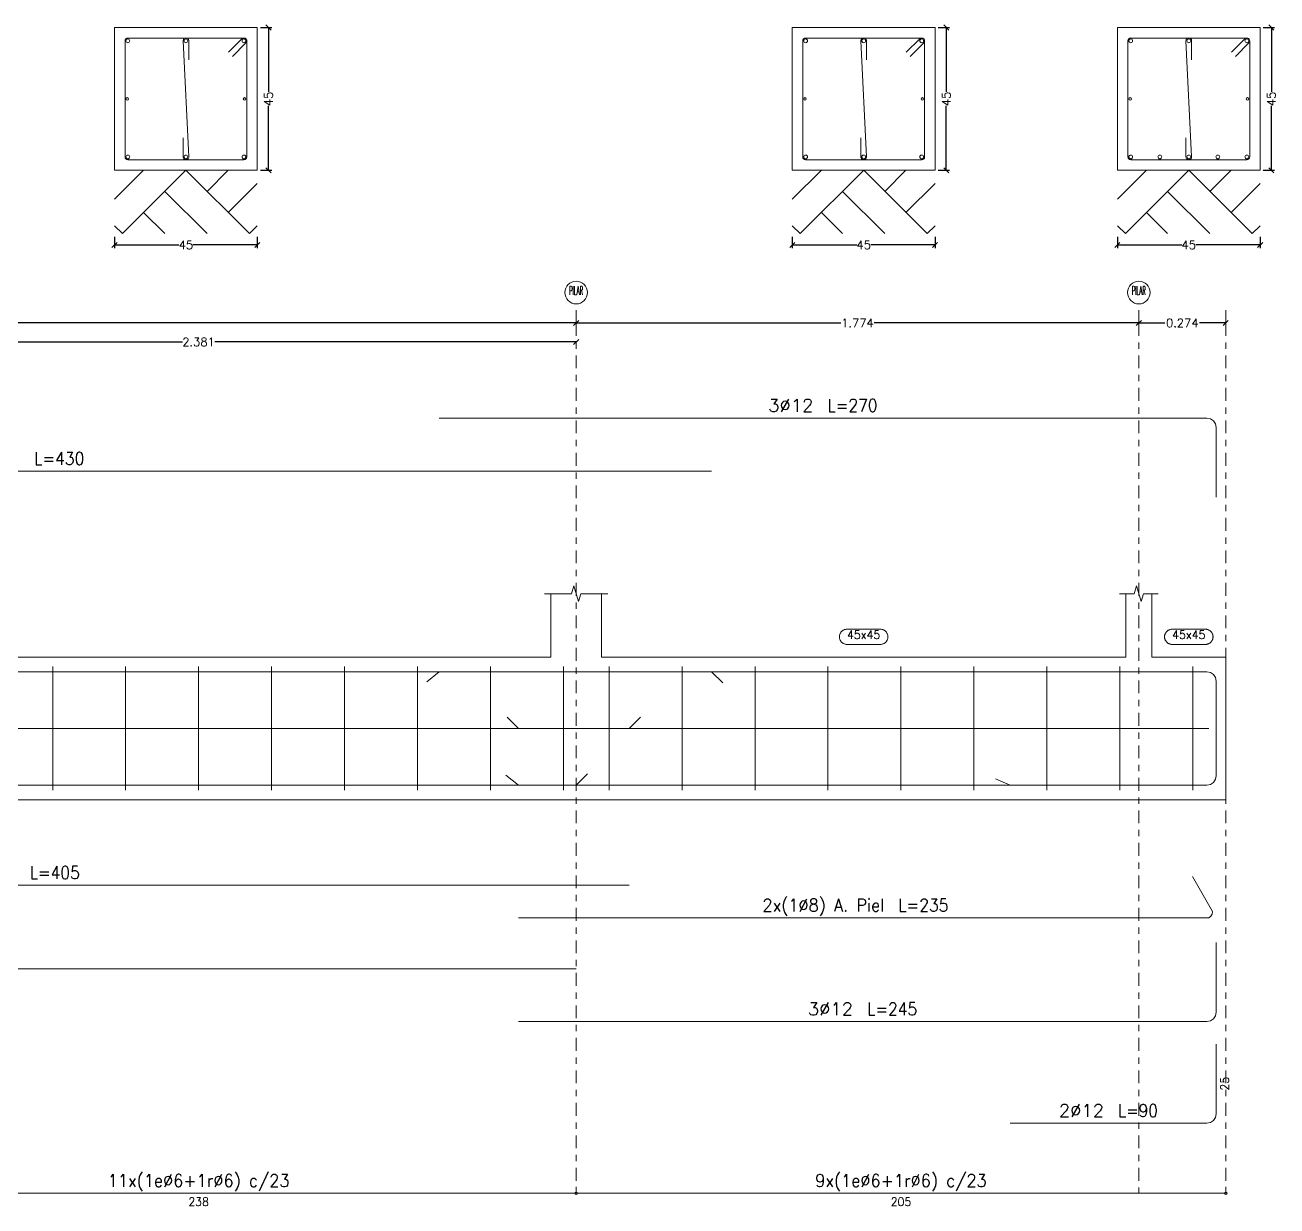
# Model space of a CAD drawing. Header units: millimetres. Extents: x 1 to 227, y -3 to 111.
# Drawn here: x 121.54 to 141.27, y 55.61 to 74.23 of the extents above; entities that cross this region are included whole.
import ezdxf
from ezdxf.enums import TextEntityAlignment as Align

# ---------------------------------------------------------------- set-up
doc = ezdxf.new("R2010")
doc.units = ezdxf.units.MM
doc.linetypes.add('CYPE_RAYAPUNTO', pattern=[0.4125, 0.2025, -0.105, 0, -0.105])
for name, color, linetype, lineweight in [('ALZ_ARM_LONG_ARM_TEXTOS', 3, 'Continuous', 9), ('ALZ_ARM_LONG_TXT_LONG', 3, 'Continuous', 9), ('ALZ_ARM_TRANS_TXT_EST', 3, 'Continuous', 9), ('ALZ_CONT_NUDOS', 122, 'Continuous', 9), ('ALZ_CONT_VIG_HORMIGON', 2, 'Continuous', 9), ('ALZ_COT_COT_ANCLAJES', 3, 'Continuous', 0), ('ALZ_COT_COT_EST', 3, 'Continuous', 0), ('ALZ_COT_COT_LIN_APOYOS', 2, 'CYPE_RAYAPUNTO', 0), ('ALZ_COT_LONGITUD_PROYECTADA', 122, 'Continuous', 0), ('ALZ_COT_TEXTOS_ESTRIBOS', 122, 'Continuous', 0), ('ALZ_REF_COT_LIN_AUX_COTA', 2, 'CYPE_RAYAPUNTO', 9), ('ALZ_REF_REF_NOMBRE', 3, 'Continuous', 9), ('ALZ_REF_REF_REFERENCIA', 3, 'Continuous', 9), ('ALZ_REF_TEXTO_REF_NOMBRE', 3, 'Continuous', 9), ('ALZ_REF_TEXTO_REF_REFERENCIA', 3, 'Continuous', 9), ('ARM_LONGITUDINAL_Ø12', 171, 'Continuous', 9), ('ARM_LONGITUDINAL_Ø8', 32, 'Continuous', 9), ('ARM_TRANSVERSAL_Ø6', 151, 'Continuous', 9), ('SEC_CONT_TERRENO_SECCION', 36, 'Continuous', 0), ('SEC_CONT_VIG_HORMIGON_SECCION', 2, 'Continuous', 9), ('SEC_COTAS_SEC_DIM_VIGA', 122, 'Continuous', 0)]:
    doc.layers.add(name, color=color, linetype=linetype, lineweight=lineweight)
doc.styles.add('CYPETXT_0.2_romans', font='romans__.ttf', dxfattribs={"height": 0.133333})
doc.styles.add('CYPETXT_romans', font='romans__.ttf', dxfattribs={"height": 0.2})
doc.dimstyles.new('cype_oblique', dxfattribs={"dimtxt": 0.18, "dimasz": 0.18, "dimexe": 0.05, "dimexo": 0.05, "dimgap": 0, "dimtad": 0, "dimdec": 4, "dimzin": 0, "dimdsep": 46, "dimtxsty": 'CYPETXT_0.2_romans', "dimblk": 'OBLIQUE', "dimtsz": 0.04, "dimcen": 0.09, "dimadec": 0, "dimazin": 0, "dimtfac": 1, "dimtdec": 4, "dimtofl": 0, "dimtmove": 2, "dimatfit": 3, "dimfxl": 1, "dimtolj": 1, "dimtzin": 0, "dimarcsym": 0})

# ---------------------------------------------------------------- blocks, each defined once
blk = doc.blocks.new('*D40')
at = {"layer": 'Defpoints', "color": 0, "transparency": 16777216}
for p in [(122.951, 70.939), (125.201, 70.939), (125.201, 70.761)]:
    blk.add_point(p, dxfattribs=at)
at = {"layer": 'SEC_COTAS_SEC_DIM_VIGA', "color": 0, "lineweight": -2, "transparency": 16777216}
for p, q in [((122.951, 70.889), (122.951, 70.711)), ((125.201, 70.889), (125.201, 70.711)), ((122.911, 70.721), (122.991, 70.801)), ((122.951, 70.761), (123.966, 70.761)), ((125.201, 70.761), (124.187, 70.761)), ((125.161, 70.721), (125.241, 70.801))]:
    blk.add_line(p, q, dxfattribs=at)
at = {"layer": 'SEC_COTAS_SEC_DIM_VIGA', "color": 0, "transparency": 16777216, "insert": (124.076, 70.761), "char_height": 0.1333, "attachment_point": 5, "style": 'CYPETXT_0.2_romans'}
blk.add_mtext('\\A1;45', dxfattribs=at)
blk = doc.blocks.new('_OBLIQUE')
at = {"color": 0, "linetype": 'ByBlock', "lineweight": -2}
blk.add_line((-0.5, -0.5), (0.5, 0.5), dxfattribs=at)
blk = doc.blocks.new('*D41')
at = {"layer": 'Defpoints', "color": 0, "transparency": 16777216}
for p in [(125.201, 74.189), (125.379, 74.189), (125.201, 71.939)]:
    blk.add_point(p, dxfattribs=at)
at = {"layer": 'SEC_COTAS_SEC_DIM_VIGA', "color": 0, "lineweight": -2, "transparency": 16777216}
for p, q in [((125.419, 74.149), (125.339, 74.229)), ((125.251, 74.189), (125.429, 74.189)), ((125.379, 74.189), (125.379, 73.174)), ((125.379, 71.939), (125.379, 72.953)), ((125.251, 71.939), (125.429, 71.939)), ((125.419, 71.899), (125.339, 71.979))]:
    blk.add_line(p, q, dxfattribs=at)
at = {"layer": 'SEC_COTAS_SEC_DIM_VIGA', "color": 0, "transparency": 16777216, "insert": (125.379, 73.064), "char_height": 0.1333, "attachment_point": 5, "rotation": 90, "style": 'CYPETXT_0.2_romans'}
blk.add_mtext('\\A1;45', dxfattribs=at)
blk = doc.blocks.new('*D42')
at = {"layer": 'Defpoints', "color": 0, "transparency": 16777216}
for p in [(133.635, 70.939), (135.885, 70.939), (135.885, 70.761)]:
    blk.add_point(p, dxfattribs=at)
at = {"layer": 'SEC_COTAS_SEC_DIM_VIGA', "color": 0, "lineweight": -2, "transparency": 16777216}
for p, q in [((133.635, 70.889), (133.635, 70.711)), ((135.885, 70.889), (135.885, 70.711)), ((133.595, 70.721), (133.675, 70.801)), ((133.635, 70.761), (134.65, 70.761)), ((135.885, 70.761), (134.871, 70.761)), ((135.845, 70.721), (135.925, 70.801))]:
    blk.add_line(p, q, dxfattribs=at)
at = {"layer": 'SEC_COTAS_SEC_DIM_VIGA', "color": 0, "transparency": 16777216, "insert": (134.76, 70.761), "char_height": 0.1333, "attachment_point": 5, "style": 'CYPETXT_0.2_romans'}
blk.add_mtext('\\A1;45', dxfattribs=at)
blk = doc.blocks.new('*D43')
at = {"layer": 'Defpoints', "color": 0, "transparency": 16777216}
for p in [(135.885, 74.189), (136.063, 74.189), (135.885, 71.939)]:
    blk.add_point(p, dxfattribs=at)
at = {"layer": 'SEC_COTAS_SEC_DIM_VIGA', "color": 0, "lineweight": -2, "transparency": 16777216}
for p, q in [((136.103, 74.149), (136.023, 74.229)), ((135.935, 74.189), (136.113, 74.189)), ((136.063, 74.189), (136.063, 73.174)), ((136.063, 71.939), (136.063, 72.953)), ((135.935, 71.939), (136.113, 71.939)), ((136.103, 71.899), (136.023, 71.979))]:
    blk.add_line(p, q, dxfattribs=at)
at = {"layer": 'SEC_COTAS_SEC_DIM_VIGA', "color": 0, "transparency": 16777216, "insert": (136.063, 73.064), "char_height": 0.1333, "attachment_point": 5, "rotation": 90, "style": 'CYPETXT_0.2_romans'}
blk.add_mtext('\\A1;45', dxfattribs=at)
blk = doc.blocks.new('*D44')
at = {"layer": 'Defpoints', "color": 0, "transparency": 16777216}
for p in [(138.76, 70.939), (141.01, 70.939), (141.01, 70.761)]:
    blk.add_point(p, dxfattribs=at)
at = {"layer": 'SEC_COTAS_SEC_DIM_VIGA', "color": 0, "lineweight": -2, "transparency": 16777216}
for p, q in [((138.76, 70.889), (138.76, 70.711)), ((141.01, 70.889), (141.01, 70.711)), ((138.72, 70.721), (138.8, 70.801)), ((138.76, 70.761), (139.775, 70.761)), ((141.01, 70.761), (139.995, 70.761)), ((140.97, 70.721), (141.05, 70.801))]:
    blk.add_line(p, q, dxfattribs=at)
at = {"layer": 'SEC_COTAS_SEC_DIM_VIGA', "color": 0, "transparency": 16777216, "insert": (139.885, 70.761), "char_height": 0.1333, "attachment_point": 5, "style": 'CYPETXT_0.2_romans'}
blk.add_mtext('\\A1;45', dxfattribs=at)
blk = doc.blocks.new('*D45')
at = {"layer": 'Defpoints', "color": 0, "transparency": 16777216}
for p in [(141.01, 74.189), (141.187, 74.189), (141.01, 71.939)]:
    blk.add_point(p, dxfattribs=at)
at = {"layer": 'SEC_COTAS_SEC_DIM_VIGA', "color": 0, "lineweight": -2, "transparency": 16777216}
for p, q in [((141.227, 74.149), (141.147, 74.229)), ((141.06, 74.189), (141.237, 74.189)), ((141.187, 74.189), (141.187, 73.174)), ((141.187, 71.939), (141.187, 72.953)), ((141.06, 71.939), (141.237, 71.939)), ((141.227, 71.899), (141.147, 71.979))]:
    blk.add_line(p, q, dxfattribs=at)
at = {"layer": 'SEC_COTAS_SEC_DIM_VIGA', "color": 0, "transparency": 16777216, "insert": (141.187, 73.064), "char_height": 0.1333, "attachment_point": 5, "rotation": 90, "style": 'CYPETXT_0.2_romans'}
blk.add_mtext('\\A1;45', dxfattribs=at)
blk = doc.blocks.new('*D47')
at = {"layer": 'ALZ_COT_LONGITUD_PROYECTADA', "color": 0, "lineweight": -2, "transparency": 16777216}
for p, q in [((118.285, 69.191), (118.365, 69.271)), ((130.188, 69.191), (130.268, 69.271)), ((118.325, 69.231), (124.023, 69.231)), ((130.228, 69.231), (124.53, 69.231))]:
    blk.add_line(p, q, dxfattribs=at)
at = {"layer": 'Defpoints', "color": 0, "transparency": 16777216}
for p in [(118.325, 69.231), (118.325, 69.231), (130.228, 69.231)]:
    blk.add_point(p, dxfattribs=at)
at = {"layer": 'ALZ_COT_LONGITUD_PROYECTADA', "color": 0, "transparency": 16777216, "insert": (124.276, 69.231), "char_height": 0.1333, "attachment_point": 5, "style": 'CYPETXT_0.2_romans'}
blk.add_mtext('\\A1;2.381', dxfattribs=at)
blk = doc.blocks.new('*D50')
at = {"layer": 'ALZ_COT_LONGITUD_PROYECTADA', "color": 0, "lineweight": -2, "transparency": 16777216}
for p, q in [((111.608, 69.491), (111.688, 69.571)), ((111.648, 69.531), (120.667, 69.531)), ((130.228, 69.531), (121.209, 69.531)), ((130.188, 69.491), (130.268, 69.571))]:
    blk.add_line(p, q, dxfattribs=at)
at = {"layer": 'Defpoints', "color": 0, "transparency": 16777216}
for p in [(111.648, 69.531), (111.648, 69.531), (130.228, 69.531)]:
    blk.add_point(p, dxfattribs=at)
at = {"layer": 'ALZ_COT_LONGITUD_PROYECTADA', "color": 0, "transparency": 16777216, "insert": (120.938, 69.531), "char_height": 0.1333, "attachment_point": 5, "style": 'CYPETXT_0.2_romans'}
blk.add_mtext('\\A1;3.716', dxfattribs=at)
blk = doc.blocks.new('*D51')
at = {"layer": 'ALZ_COT_LONGITUD_PROYECTADA', "color": 0, "lineweight": -2, "transparency": 16777216}
for p, q in [((130.188, 69.491), (130.268, 69.571)), ((130.228, 69.531), (134.399, 69.531)), ((139.097, 69.531), (134.926, 69.531)), ((139.057, 69.491), (139.137, 69.571))]:
    blk.add_line(p, q, dxfattribs=at)
at = {"layer": 'Defpoints', "color": 0, "transparency": 16777216}
for p in [(130.228, 69.531), (130.228, 69.531), (139.097, 69.531)]:
    blk.add_point(p, dxfattribs=at)
at = {"layer": 'ALZ_COT_LONGITUD_PROYECTADA', "color": 0, "transparency": 16777216, "insert": (134.663, 69.531), "char_height": 0.1333, "attachment_point": 5, "style": 'CYPETXT_0.2_romans'}
blk.add_mtext('\\A1;1.774', dxfattribs=at)
blk = doc.blocks.new('*D52')
at = {"layer": 'ALZ_COT_LONGITUD_PROYECTADA', "color": 0, "lineweight": -2, "transparency": 16777216}
for p, q in [((139.057, 69.491), (139.137, 69.571)), ((139.097, 69.531), (139.509, 69.531)), ((140.468, 69.531), (140.056, 69.531)), ((140.428, 69.491), (140.508, 69.571))]:
    blk.add_line(p, q, dxfattribs=at)
at = {"layer": 'Defpoints', "color": 0, "transparency": 16777216}
for p in [(139.097, 69.531), (139.097, 69.531), (140.468, 69.531)]:
    blk.add_point(p, dxfattribs=at)
at = {"layer": 'ALZ_COT_LONGITUD_PROYECTADA', "color": 0, "transparency": 16777216, "insert": (139.782, 69.531), "char_height": 0.1333, "attachment_point": 5, "style": 'CYPETXT_0.2_romans'}
blk.add_mtext('\\A1;0.274', dxfattribs=at)

msp = doc.modelspace()

# ---------------------------------------------------------------- linework, layer by layer
at = {"layer": 'ALZ_CONT_NUDOS'}
for p, q in [((129.828, 64.26079), (129.828, 65.26079)), ((130.628, 64.26079), (130.628, 65.26079)), ((138.8925, 64.26079), (138.8925, 65.26079)), ((139.3025, 64.26079), (139.3025, 65.26079))]:
    msp.add_line(p, q, dxfattribs=at)
for points in [[(129.728, 65.26079), (130.153, 65.26079), (130.1905, 65.38579), (130.2655, 65.13579), (130.303, 65.26079), (130.728, 65.26079)], [(138.7925, 65.26079), (139.0225, 65.26079), (139.06, 65.38579), (139.135, 65.13579), (139.1725, 65.26079), (139.4025, 65.26079)], [(129.828, 62.01079), (130.628, 62.01079)], [(138.8925, 62.01079), (139.3025, 62.01079)]]:
    msp.add_lwpolyline(points, dxfattribs=at)
at = {"layer": 'ALZ_CONT_VIG_HORMIGON'}
for p, q in [((118.325, 64.26079), (129.828, 64.26079)), ((130.628, 64.26079), (138.8925, 64.26079)), ((139.3025, 64.26079), (140.4675, 64.26079)), ((118.325, 62.01079), (129.828, 62.01079)), ((130.628, 62.01079), (138.8925, 62.01079))]:
    msp.add_line(p, q, dxfattribs=at)
msp.add_lwpolyline([(139.3025, 62.01079), (140.4675, 62.01079), (140.4675, 64.26079)], dxfattribs=at)
at = {"layer": 'ALZ_COT_COT_EST'}
msp.add_line((130.228, 55.80506), (130.228, 55.90506), dxfattribs=at)
for points in [[(118.325, 55.80506), (130.228, 55.80506), (130.228, 55.90506)], [(130.228, 55.80506), (140.4675, 55.80506), (140.4675, 55.90506)]]:
    msp.add_lwpolyline(points, dxfattribs=at)
for centre in [(130.228, 55.80506), (130.228, 55.80506), (140.4675, 55.80506)]:
    msp.add_circle(centre, 0.02, dxfattribs=at)
at = {"layer": 'ALZ_COT_COT_LIN_APOYOS'}
for p, q in [((130.228, 69.53065), (130.228, 55.80506)), ((130.228, 69.53065), (130.228, 55.80506)), ((139.0975, 69.53065), (139.0975, 55.80506)), ((140.4675, 69.53065), (140.4675, 55.80506))]:
    msp.add_line(p, q, dxfattribs=at)
at = {"layer": 'ALZ_REF_COT_LIN_AUX_COTA'}
for p, q in [((130.228, 69.53065), (130.228, 69.83065)), ((139.0975, 69.53065), (139.0975, 69.83065)), ((140.4675, 69.53065), (140.4675, 69.83065))]:
    msp.add_line(p, q, dxfattribs=at)
at = {"layer": 'ALZ_REF_REF_NOMBRE'}
for points in [[(135.02225, 64.70079), (135.03026, 64.70052), (135.03824, 64.69972), (135.04615, 64.69838), (135.05395, 64.69652), (135.06161, 64.69415), (135.06909, 64.69127), (135.07637, 64.68789), (135.0834, 64.68404), (135.09016, 64.67972), (135.09662, 64.67496), (135.10274, 64.66979), (135.10851, 64.66421), (135.11389, 64.65826), (135.11886, 64.65197), (135.1234, 64.64536), (135.12748, 64.63846), (135.1311, 64.6313), (135.13423, 64.62392), (135.13686, 64.61634), (135.13898, 64.60861), (135.14058, 64.60075), (135.14165, 64.5928), (135.14218, 64.5848), (135.14218, 64.57678), (135.14165, 64.56878), (135.14058, 64.56083), (135.13898, 64.55297), (135.13686, 64.54523), (135.13423, 64.53766), (135.1311, 64.53028), (135.12748, 64.52312), (135.1234, 64.51622), (135.11886, 64.50961), (135.11389, 64.50331), (135.10851, 64.49736), (135.10274, 64.49179), (135.09662, 64.48661), (135.09016, 64.48186), (135.0834, 64.47754), (135.07637, 64.47369), (135.06909, 64.47031), (135.06161, 64.46743), (135.05395, 64.46505), (135.04615, 64.46319), (135.03824, 64.46186), (135.03026, 64.46106), (135.02225, 64.46079), (134.49825, 64.46079), (134.49023, 64.46106), (134.48225, 64.46186), (134.47435, 64.46319), (134.46654, 64.46505), (134.45889, 64.46743), (134.4514, 64.47031), (134.44413, 64.47369), (134.43709, 64.47754), (134.43033, 64.48186), (134.42388, 64.48661), (134.41775, 64.49179), (134.41199, 64.49736), (134.40661, 64.50331), (134.40164, 64.50961), (134.3971, 64.51622), (134.39301, 64.52312), (134.3894, 64.53028), (134.38627, 64.53766), (134.38364, 64.54523), (134.38152, 64.55297), (134.37992, 64.56083), (134.37885, 64.56878), (134.37832, 64.57678), (134.37832, 64.5848), (134.37885, 64.5928), (134.37992, 64.60075), (134.38152, 64.60861), (134.38364, 64.61634), (134.38627, 64.62392), (134.3894, 64.6313), (134.39301, 64.63846), (134.3971, 64.64536), (134.40164, 64.65197), (134.40661, 64.65826), (134.41199, 64.66421), (134.41775, 64.66979), (134.42388, 64.67496), (134.43033, 64.67972), (134.43709, 64.68404), (134.44413, 64.68789), (134.4514, 64.69127), (134.45889, 64.69415), (134.46654, 64.69652), (134.47435, 64.69838), (134.48225, 64.69972), (134.49023, 64.70052), (134.49825, 64.70079), (135.02225, 64.70079)], [(140.147, 64.70079), (140.15501, 64.70052), (140.16299, 64.69972), (140.1709, 64.69838), (140.1787, 64.69652), (140.18636, 64.69415), (140.19384, 64.69127), (140.20112, 64.68789), (140.20815, 64.68404), (140.21491, 64.67972), (140.22137, 64.67496), (140.22749, 64.66979), (140.23326, 64.66421), (140.23864, 64.65826), (140.24361, 64.65197), (140.24815, 64.64536), (140.25223, 64.63846), (140.25585, 64.6313), (140.25898, 64.62392), (140.26161, 64.61634), (140.26373, 64.60861), (140.26533, 64.60075), (140.2664, 64.5928), (140.26693, 64.5848), (140.26693, 64.57678), (140.2664, 64.56878), (140.26533, 64.56083), (140.26373, 64.55297), (140.26161, 64.54523), (140.25898, 64.53766), (140.25585, 64.53028), (140.25223, 64.52312), (140.24815, 64.51622), (140.24361, 64.50961), (140.23864, 64.50331), (140.23326, 64.49736), (140.22749, 64.49179), (140.22137, 64.48661), (140.21491, 64.48186), (140.20815, 64.47754), (140.20112, 64.47369), (140.19384, 64.47031), (140.18636, 64.46743), (140.1787, 64.46505), (140.1709, 64.46319), (140.16299, 64.46186), (140.15501, 64.46106), (140.147, 64.46079), (139.623, 64.46079), (139.61498, 64.46106), (139.607, 64.46186), (139.5991, 64.46319), (139.59129, 64.46505), (139.58364, 64.46743), (139.57615, 64.47031), (139.56888, 64.47369), (139.56184, 64.47754), (139.55508, 64.48186), (139.54863, 64.48661), (139.5425, 64.49179), (139.53674, 64.49736), (139.53136, 64.50331), (139.52639, 64.50961), (139.52185, 64.51622), (139.51776, 64.52312), (139.51415, 64.53028), (139.51102, 64.53766), (139.50839, 64.54523), (139.50627, 64.55297), (139.50467, 64.56083), (139.5036, 64.56878), (139.50307, 64.57678), (139.50307, 64.5848), (139.5036, 64.5928), (139.50467, 64.60075), (139.50627, 64.60861), (139.50839, 64.61634), (139.51102, 64.62392), (139.51415, 64.6313), (139.51776, 64.63846), (139.52185, 64.64536), (139.52639, 64.65197), (139.53136, 64.65826), (139.53674, 64.66421), (139.5425, 64.66979), (139.54863, 64.67496), (139.55508, 64.67972), (139.56184, 64.68404), (139.56888, 64.68789), (139.57615, 64.69127), (139.58364, 64.69415), (139.59129, 64.69652), (139.5991, 64.69838), (139.607, 64.69972), (139.61498, 64.70052), (139.623, 64.70079), (140.147, 64.70079)]]:
    msp.add_lwpolyline(points, close=True, dxfattribs=at)
at = {"layer": 'ALZ_REF_REF_REFERENCIA'}
for centre in [(130.228, 70.00904), (139.0975, 70.00904)]:
    msp.add_circle(centre, 0.17839, dxfattribs=at)
at = {"layer": 'ARM_LONGITUDINAL_Ø12'}
for p, q in [((128.0675, 64.03079), (127.87369, 63.87287)), ((132.36319, 64.03079), (132.53997, 63.85401)), ((129.3175, 62.24079), (129.12189, 62.39647)), ((130.228, 62.24079), (130.40478, 62.41756)), ((137.0675, 62.24079), (136.83905, 62.34232))]:
    msp.add_line(p, q, dxfattribs=at)
for points in [[(128.0675, 68.03065), (140.1675, 68.03065), (140.2249, 68.01923), (140.27357, 67.98671), (140.30608, 67.93805), (140.3175, 67.88065), (140.3175, 66.78065)], [(110.86319, 67.19231), (132.36319, 67.19231)], [(110.86319, 64.03079), (132.36319, 64.03079)], [(128.0675, 64.03079), (140.1675, 64.03079), (140.2249, 64.01937), (140.27357, 63.98685), (140.30608, 63.93819), (140.3175, 63.88079), (140.3175, 62.78079)], [(129.3175, 62.24079), (140.1675, 62.24079), (140.2249, 62.25221), (140.27357, 62.28472), (140.30608, 62.33339), (140.3175, 62.39079), (140.3175, 63.49079)], [(137.0675, 62.24079), (140.1675, 62.24079), (140.2249, 62.25221), (140.27357, 62.28472), (140.30608, 62.33339), (140.3175, 62.39079), (140.3175, 63.49079)], [(110.228, 62.24079), (130.228, 62.24079)], [(129.3175, 58.51198), (140.1675, 58.51198), (140.2249, 58.5234), (140.27357, 58.55591), (140.30608, 58.60458), (140.3175, 58.66198), (140.3175, 59.76198)], [(110.228, 59.34477), (130.228, 59.34477)], [(137.0675, 56.90899), (140.1675, 56.90899), (140.2249, 56.92041), (140.27357, 56.95293), (140.30608, 57.00159), (140.3175, 57.05899), (140.3175, 58.15899)]]:
    msp.add_lwpolyline(points, dxfattribs=at)
for centre in [(123.1615, 73.97855), (124.0765, 73.97855), (124.9915, 73.97855), (133.84525, 73.97855), (134.76025, 73.97855), (135.67525, 73.97855), (138.97, 73.97855), (139.885, 73.97855), (140.8, 73.97855), (123.1615, 72.14855), (124.0765, 72.14855), (124.9915, 72.14855), (133.84525, 72.14855), (134.76025, 72.14855), (135.67525, 72.14855), (138.97, 72.14855), (139.4275, 72.14855), (139.885, 72.14855), (140.3425, 72.14855), (140.8, 72.14855)]:
    msp.add_circle(centre, 0.03, dxfattribs=at)
at = {"layer": 'ARM_LONGITUDINAL_Ø8'}
for p, q in [((129.3175, 63.13579), (129.14072, 63.31256)), ((131.06319, 63.13579), (131.23997, 63.31256))]:
    msp.add_line(p, q, dxfattribs=at)
for points in [[(110.81319, 63.13579), (131.06319, 63.13579)], [(129.3175, 63.13579), (140.20203, 63.13579)], [(129.3175, 60.14886), (140.20203, 60.14886), (140.23275, 60.17464), (140.2528, 60.20937), (140.25976, 60.24886), (139.9425, 60.79838)], [(110.81319, 60.66232), (131.06319, 60.66232)]]:
    msp.add_lwpolyline(points, dxfattribs=at)
for centre in [(123.1515, 73.06355), (125.0015, 73.06355), (133.83525, 73.06355), (135.68525, 73.06355), (138.96, 73.06355), (140.81, 73.06355)]:
    msp.add_circle(centre, 0.02, dxfattribs=at)
at = {"layer": 'ARM_TRANSVERSAL_Ø6'}
for p, q in [((121.9765, 64.11079), (121.9765, 62.16079)), ((123.1265, 64.11079), (123.1265, 62.16079)), ((124.2765, 64.11079), (124.2765, 62.16079)), ((125.4265, 64.11079), (125.4265, 62.16079)), ((126.5765, 64.11079), (126.5765, 62.16079)), ((127.7265, 64.11079), (127.7265, 62.16079)), ((128.8765, 64.11079), (128.8765, 62.16079)), ((130.0265, 64.11079), (130.0265, 62.16079)), ((130.74775, 64.11079), (130.74775, 62.16079)), ((131.89775, 64.11079), (131.89775, 62.16079)), ((133.04775, 64.11079), (133.04775, 62.16079)), ((134.19775, 64.11079), (134.19775, 62.16079)), ((135.34775, 64.11079), (135.34775, 62.16079)), ((136.49775, 64.11079), (136.49775, 62.16079)), ((137.64775, 64.11079), (137.64775, 62.16079)), ((138.79775, 64.11079), (138.79775, 62.16079)), ((139.94775, 64.11079), (139.94775, 62.16079))]:
    msp.add_line(p, q, dxfattribs=at)
for points in [[(124.81119, 73.73459), (125.02332, 73.94673), (125.02892, 73.95354), (125.03307, 73.96132), (125.03564, 73.96977), (125.0365, 73.97855), (125.03564, 73.98732), (125.03307, 73.99577), (125.02892, 74.00355), (125.02332, 74.01037), (125.0165, 74.01596), (125.00872, 74.02012), (125.00028, 74.02268), (124.9915, 74.02355), (123.1615, 74.02355), (123.14428, 74.02012), (123.12968, 74.01037), (123.11993, 73.99577), (123.1165, 73.97855), (123.1165, 72.14855), (123.11993, 72.13132), (123.12968, 72.11673), (123.14428, 72.10697), (123.1615, 72.10355), (124.9915, 72.10355), (125.00872, 72.10697), (125.02332, 72.11673), (125.03307, 72.13132), (125.0365, 72.14855), (125.0365, 73.97855), (125.03564, 73.98732), (125.03307, 73.99577), (125.02892, 74.00355), (125.02332, 74.01037), (125.0165, 74.01596), (125.00872, 74.02012), (125.00028, 74.02268), (124.9915, 74.02355), (124.98272, 74.02268), (124.97428, 74.02012), (124.9665, 74.01596), (124.95968, 74.01037), (124.74755, 73.79823)], [(124.0315, 72.44855), (124.0315, 72.14855), (124.03263, 72.13853), (124.03596, 72.12902), (124.04132, 72.12049), (124.04844, 72.11336), (124.05698, 72.108), (124.06649, 72.10467), (124.0765, 72.10355), (124.08651, 72.10467), (124.09602, 72.108), (124.10456, 72.11336), (124.11168, 72.12049), (124.11704, 72.12902), (124.12037, 72.13853), (124.1215, 72.14855), (124.0315, 73.97855), (124.03263, 73.98856), (124.03596, 73.99807), (124.04132, 74.0066), (124.04844, 74.01373), (124.05698, 74.01909), (124.06649, 74.02242), (124.0765, 74.02355), (124.08651, 74.02242), (124.09602, 74.01909), (124.10456, 74.01373), (124.11168, 74.0066), (124.11704, 73.99807), (124.12037, 73.98856), (124.1215, 73.97855), (124.1215, 73.67855)], [(135.49494, 73.73459), (135.70707, 73.94673), (135.71266, 73.95354), (135.71682, 73.96132), (135.71938, 73.96977), (135.72025, 73.97855), (135.71938, 73.98732), (135.71682, 73.99577), (135.71266, 74.00355), (135.70707, 74.01037), (135.70025, 74.01596), (135.69247, 74.02012), (135.68403, 74.02268), (135.67525, 74.02355), (133.84525, 74.02355), (133.82803, 74.02012), (133.81343, 74.01037), (133.80367, 73.99577), (133.80025, 73.97855), (133.80025, 72.14855), (133.80367, 72.13132), (133.81343, 72.11673), (133.82803, 72.10697), (133.84525, 72.10355), (135.67525, 72.10355), (135.69247, 72.10697), (135.70707, 72.11673), (135.71682, 72.13132), (135.72025, 72.14855), (135.72025, 73.97855), (135.71938, 73.98732), (135.71682, 73.99577), (135.71266, 74.00355), (135.70707, 74.01037), (135.70025, 74.01596), (135.69247, 74.02012), (135.68403, 74.02268), (135.67525, 74.02355), (135.66647, 74.02268), (135.65803, 74.02012), (135.65025, 74.01596), (135.64343, 74.01037), (135.4313, 73.79823)], [(134.71525, 72.44855), (134.71525, 72.14855), (134.71638, 72.13853), (134.7197, 72.12902), (134.72507, 72.12049), (134.73219, 72.11336), (134.74072, 72.108), (134.75023, 72.10467), (134.76025, 72.10355), (134.77026, 72.10467), (134.77977, 72.108), (134.78831, 72.11336), (134.79543, 72.12049), (134.80079, 72.12902), (134.80412, 72.13853), (134.80525, 72.14855), (134.71525, 73.97855), (134.71638, 73.98856), (134.7197, 73.99807), (134.72507, 74.0066), (134.73219, 74.01373), (134.74072, 74.01909), (134.75023, 74.02242), (134.76025, 74.02355), (134.77026, 74.02242), (134.77977, 74.01909), (134.78831, 74.01373), (134.79543, 74.0066), (134.80079, 73.99807), (134.80412, 73.98856), (134.80525, 73.97855), (134.80525, 73.67855)], [(140.61969, 73.73459), (140.83182, 73.94673), (140.83741, 73.95354), (140.84157, 73.96132), (140.84413, 73.96977), (140.845, 73.97855), (140.84413, 73.98732), (140.84157, 73.99577), (140.83741, 74.00355), (140.83182, 74.01037), (140.825, 74.01596), (140.81722, 74.02012), (140.80878, 74.02268), (140.8, 74.02355), (138.97, 74.02355), (138.95278, 74.02012), (138.93818, 74.01037), (138.92842, 73.99577), (138.925, 73.97855), (138.925, 72.14855), (138.92842, 72.13132), (138.93818, 72.11673), (138.95278, 72.10697), (138.97, 72.10355), (140.8, 72.10355), (140.81722, 72.10697), (140.83182, 72.11673), (140.84157, 72.13132), (140.845, 72.14855), (140.845, 73.97855), (140.84413, 73.98732), (140.84157, 73.99577), (140.83741, 74.00355), (140.83182, 74.01037), (140.825, 74.01596), (140.81722, 74.02012), (140.80878, 74.02268), (140.8, 74.02355), (140.79122, 74.02268), (140.78278, 74.02012), (140.775, 74.01596), (140.76818, 74.01037), (140.55605, 73.79823)], [(139.84, 72.44855), (139.84, 72.14855), (139.84113, 72.13853), (139.84445, 72.12902), (139.84982, 72.12049), (139.85694, 72.11336), (139.86547, 72.108), (139.87498, 72.10467), (139.885, 72.10355), (139.89501, 72.10467), (139.90452, 72.108), (139.91306, 72.11336), (139.92018, 72.12049), (139.92554, 72.12902), (139.92887, 72.13853), (139.93, 72.14855), (139.84, 73.97855), (139.84113, 73.98856), (139.84445, 73.99807), (139.84982, 74.0066), (139.85694, 74.01373), (139.86547, 74.01909), (139.87498, 74.02242), (139.885, 74.02355), (139.89501, 74.02242), (139.90452, 74.01909), (139.91306, 74.01373), (139.92018, 74.0066), (139.92554, 73.99807), (139.92887, 73.98856), (139.93, 73.97855), (139.93, 73.67855)]]:
    msp.add_lwpolyline(points, dxfattribs=at)
at = {"layer": 'SEC_CONT_TERRENO_SECCION'}
for p, q in [((122.9515, 71.48021), (123.40983, 71.93855)), ((123.0765, 70.93855), (124.0765, 71.93855)), ((124.0765, 71.93855), (125.0765, 70.93855)), ((124.40983, 71.60521), (124.74317, 71.93855)), ((133.63525, 71.48021), (134.09358, 71.93855)), ((133.76025, 70.93855), (134.76025, 71.93855)), ((134.76025, 71.93855), (135.76025, 70.93855)), ((135.09358, 71.60521), (135.42691, 71.93855)), ((138.76, 71.48021), (139.21833, 71.93855)), ((138.885, 70.93855), (139.885, 71.93855)), ((139.885, 71.93855), (140.885, 70.93855)), ((140.21833, 71.60521), (140.55166, 71.93855)), ((124.74317, 71.27188), (125.2015, 71.73021)), ((135.42691, 71.27188), (135.88525, 71.73021)), ((140.55166, 71.27188), (141.01, 71.73021)), ((123.74317, 71.60521), (124.40983, 70.93855)), ((134.42691, 71.60521), (135.09358, 70.93855)), ((139.55166, 71.60521), (140.21833, 70.93855)), ((123.40983, 71.27188), (123.74317, 70.93855)), ((134.09358, 71.27188), (134.42691, 70.93855)), ((139.21833, 71.27188), (139.55166, 70.93855)), ((122.9515, 71.06355), (123.0765, 70.93855)), ((125.0765, 70.93855), (125.2015, 71.06355)), ((133.63525, 71.06355), (133.76025, 70.93855)), ((135.76025, 70.93855), (135.88525, 71.06355)), ((138.76, 71.06355), (138.885, 70.93855)), ((140.885, 70.93855), (141.01, 71.06355))]:
    msp.add_line(p, q, dxfattribs=at)
at = {"layer": 'SEC_CONT_VIG_HORMIGON_SECCION'}
for points in [[(125.2015, 74.18855), (122.9515, 74.18855), (122.9515, 71.93855), (125.2015, 71.93855), (125.2015, 74.18855)], [(135.88525, 74.18855), (133.63525, 74.18855), (133.63525, 71.93855), (135.88525, 71.93855), (135.88525, 74.18855)], [(141.01, 74.18855), (138.76, 74.18855), (138.76, 71.93855), (141.01, 71.93855), (141.01, 74.18855)]]:
    msp.add_lwpolyline(points, close=True, dxfattribs=at)

# ---------------------------------------------------------------- texts
at = {"layer": 'ALZ_ARM_LONG_ARM_TEXTOS', "style": 'CYPETXT_romans'}
for s, width, p, p2 in [('3%%c12', 0.900912, (133.256, 68.13065), (133.967, 68.13065)), ('2x(1%%c8) A. Piel', 0.787854, (133.164, 60.24886), (135.084, 60.24886)), ('3%%c12', 0.900912, (133.881, 58.61198), (134.592, 58.61198)), ('2%%c12', 0.900912, (137.837, 57.00899), (138.548, 57.00899))]:
    msp.add_text(s, height=0.2, dxfattribs=dict(at, width=width)).set_placement(p, p2, align=Align.FIT)
at = {"layer": 'ALZ_ARM_LONG_TXT_LONG', "style": 'CYPETXT_romans'}
for s, width, p, p2 in [(' L=270', 0.7704, (134.067, 68.13065), (134.979, 68.13065)), (' L=430', 0.7704, (121.56269, 67.29231), (122.47469, 67.29231)), (' L=405', 0.7704, (121.49219, 60.76232), (122.40419, 60.76232)), (' L=235', 0.7704, (135.184, 60.24886), (136.096, 60.24886)), (' L=245', 0.7704, (134.692, 58.61198), (135.604, 58.61198)), (' L=90', 0.756659, (138.648, 57.00899), (139.398, 57.00899))]:
    msp.add_text(s, height=0.2, dxfattribs=dict(at, width=width)).set_placement(p, p2, align=Align.FIT)
at = {"layer": 'ALZ_ARM_TRANS_TXT_EST', "style": 'CYPETXT_romans'}
for s, width, p, p2 in [('11x(1e%%c6+1r%%c6) c/23', 0.810054, (122.844, 55.90506), (125.709, 55.90506)), ('9x(1e%%c6+1r%%c6) c/23', 0.808265, (133.99625, 55.90506), (136.69925, 55.90506))]:
    msp.add_text(s, height=0.2, dxfattribs=dict(at, width=width)).set_placement(p, p2, align=Align.FIT)
at = {"layer": 'ALZ_COT_COT_ANCLAJES', "style": 'CYPETXT_romans', "width": 0.841121}
msp.add_text('25', height=0.133333, rotation=90, dxfattribs=at).set_placement((140.5175, 57.42599), (140.5175, 57.64199), align=Align.FIT)
at = {"layer": 'ALZ_COT_TEXTOS_ESTRIBOS', "style": 'CYPETXT_romans', "width": 0.841121}
for s, p, p2 in [('238', (124.1145, 55.60506), (124.4385, 55.60506)), ('205', (135.18575, 55.60506), (135.50975, 55.60506))]:
    msp.add_text(s, height=0.133333, dxfattribs=at).set_placement(p, p2, align=Align.FIT)
at = {"layer": 'ALZ_REF_TEXTO_REF_NOMBRE', "style": 'CYPETXT_romans', "width": 0.840822}
for p, p2 in [((134.49825, 64.54745), (135.02225, 64.54745)), ((139.623, 64.54745), (140.147, 64.54745))]:
    msp.add_text('45x45', height=0.133333, dxfattribs=at).set_placement(p, p2, align=Align.FIT)
at = {"layer": 'ALZ_REF_TEXTO_REF_REFERENCIA', "style": 'CYPETXT_romans', "width": 0.406031}
for p, p2 in [((130.118, 69.97571), (130.338, 69.97571)), ((138.9875, 69.97571), (139.2075, 69.97571))]:
    msp.add_text('PILAR', height=0.133333, dxfattribs=at).set_placement(p, p2, align=Align.FIT)

# ---------------------------------------------------------------- dimensions: what is measured, and where the dimension line sits
at = {"layer": 'ALZ_COT_LONGITUD_PROYECTADA'}
for p1, p2, text, picture, middle in [((130.228, 69.53065), (111.64838, 69.53065), '3.716', '*D50', (120.93819, 69.53065)), ((139.0975, 69.53065), (130.228, 69.53065), '1.774', '*D51', (134.66275, 69.53065)), ((140.4675, 69.53065), (139.0975, 69.53065), '0.274', '*D52', (139.7825, 69.53065)), ((130.228, 69.23065), (118.325, 69.23065), '2.381', '*D47', (124.2765, 69.23065))]:
    dim = msp.add_aligned_dim(p1=p1, p2=p2, distance=0, text=text, dimstyle='cype_oblique', override={"dimexe": 0, "dimexo": 0}, dxfattribs=at)
    dim.commit()
    dim.dimension.update_dxf_attribs({"geometry": picture, "text_midpoint": middle})
at = {"layer": 'SEC_COTAS_SEC_DIM_VIGA'}
for p1, p2, picture, middle in [((125.2015, 71.93855), (125.2015, 74.18855), '*D41', (125.37883, 73.06355)), ((135.88525, 71.93855), (135.88525, 74.18855), '*D43', (136.06258, 73.06355)), ((141.01, 71.93855), (141.01, 74.18855), '*D45', (141.18733, 73.06355)), ((122.9515, 70.93855), (125.2015, 70.93855), '*D40', (124.0765, 70.76121)), ((133.63525, 70.93855), (135.88525, 70.93855), '*D42', (134.76025, 70.76121)), ((138.76, 70.93855), (141.01, 70.93855), '*D44', (139.885, 70.76121))]:
    dim = msp.add_aligned_dim(p1=p1, p2=p2, distance=-0.17733, text='45', dimstyle='cype_oblique', dxfattribs=at)
    dim.commit()
    dim.dimension.update_dxf_attribs({"geometry": picture, "text_midpoint": middle})

doc.saveas('drawing.dxf')
